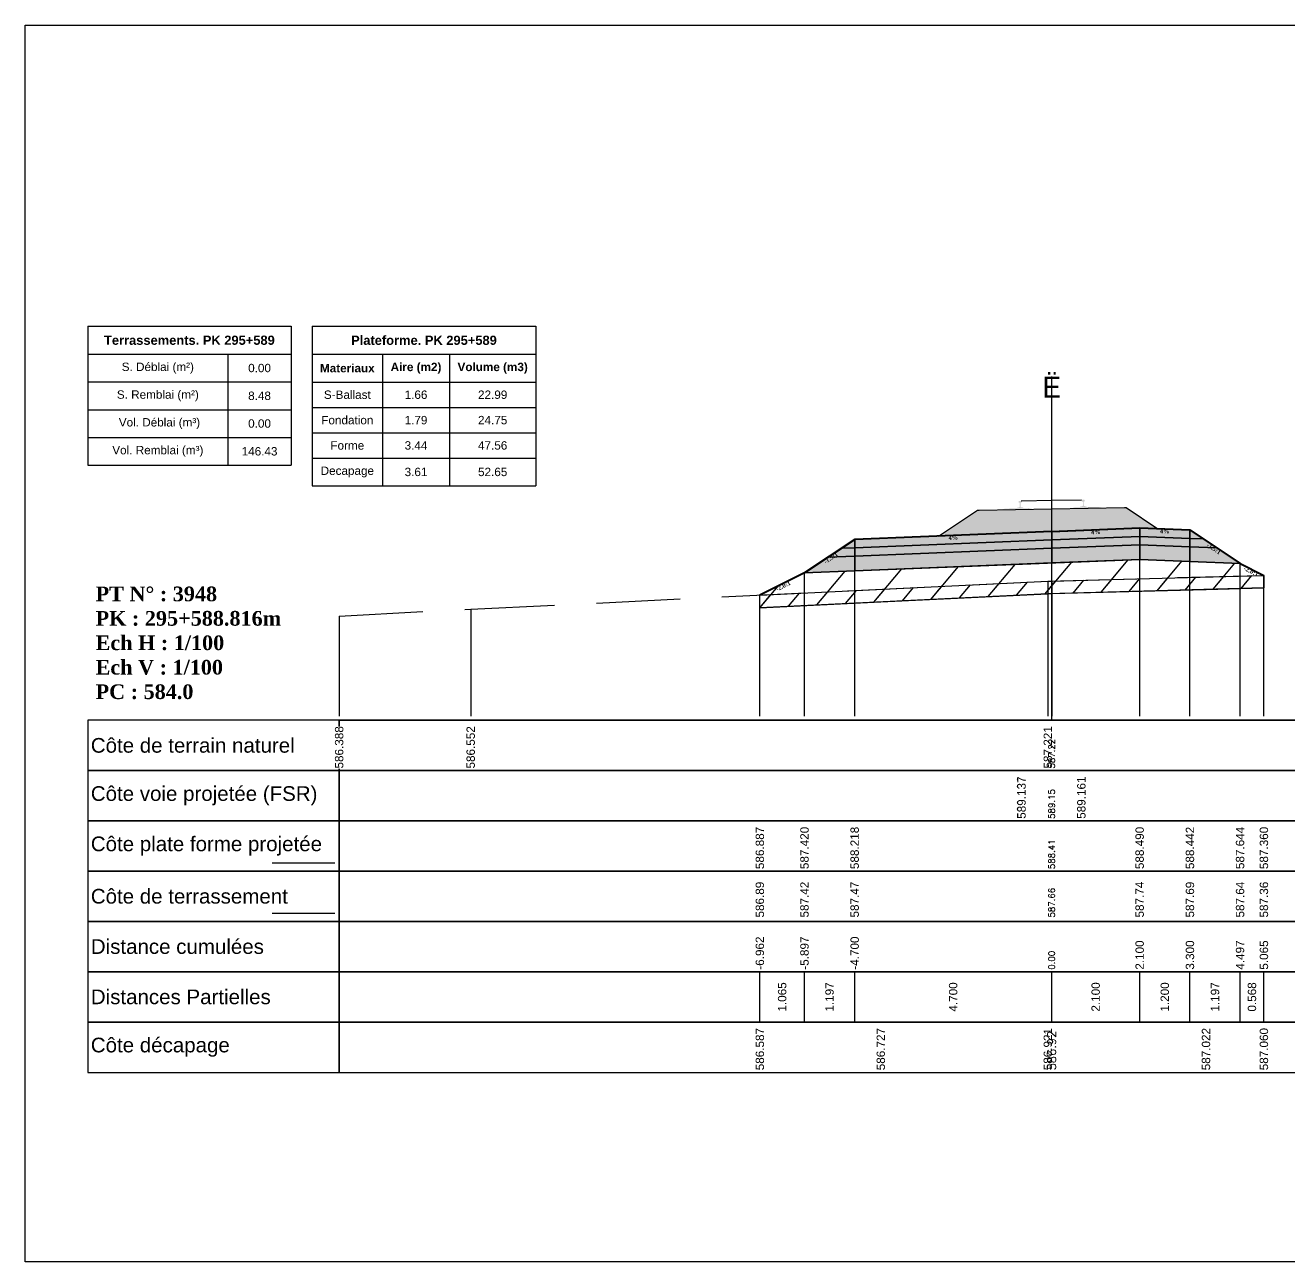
# Model space of a CAD drawing. Header units: millimetres. Extents: x 2762 to 3076, y 916 to 3305.
# Drawn here: x 2873.89 to 2904.04, y 2883.77 to 2913.27 of the extents above; entities that cross this region are included whole.
import ezdxf

# ---------------------------------------------------------------- set-up
doc = ezdxf.new("R2010")
doc.units = ezdxf.units.MM
doc.header["$LTSCALE"] = 2
doc.linetypes.add('CACHE', pattern=[9.525, 6.35, -3.175])
doc.linetypes.add('DASHED', pattern=[0.75, 0.5, -0.25])
for name, color, linetype in [('C-ANNO-TABL', 1, 'Continuous'), ('C-ANNO-TABL-TEXT', 150, 'Continuous'), ('C-ANNO-TABL-TITL', 150, 'Continuous'), ('C-ANNO-TABL-TTBL', 5, 'Continuous'), ('C-ROAD-CORR', 5, 'Continuous'), ('C-ROAD-SCTN', 7, 'Continuous')]:
    doc.layers.add(name, color=color, linetype=linetype)
doc.styles.add('ARIAL', font='arial.ttf')
doc.styles.add('C3D_Etiquette', font='romans.shx')
doc.styles.add('C3D_Profil_Travers', font='romans.shx')
doc.styles.get("Standard").update_dxf_attribs({"font": 'arial.ttf'})

msp = doc.modelspace()

# ---------------------------------------------------------------- hatches: boundary and pattern name
at = {"linetype": 'Continuous', "lineweight": -3}
msp.add_hatch(color=254, dxfattribs=at).paths.add_polyline_path([(2897.169, 2901.528), (2897.166, 2901.713), (2897.28, 2901.736), (2897.628, 2901.742), (2897.628, 2901.748), (2897.554, 2901.746), (2897.554, 2901.756), (2897.555, 2901.757), (2897.556, 2901.758), (2897.558, 2901.759), (2897.578, 2901.76), (2897.581, 2901.761), (2897.584, 2901.762), (2897.612, 2901.773), (2897.614, 2901.774), (2897.615, 2901.776), (2897.616, 2901.777), (2897.617, 2901.781), (2897.618, 2901.789), (2897.619, 2901.798), (2897.62, 2901.808), (2897.62, 2901.832), (2897.619, 2901.848), (2897.618, 2901.854), (2897.617, 2901.86), (2897.616, 2901.865), (2897.616, 2901.866), (2897.615, 2901.87), (2897.614, 2901.871), (2897.613, 2901.873), (2897.612, 2901.874), (2897.61, 2901.875), (2897.595, 2901.88), (2897.592, 2901.882), (2897.592, 2901.883), (2897.591, 2901.884), (2897.591, 2901.887), (2897.591, 2901.905), (2897.591, 2901.909), (2897.592, 2901.912), (2897.594, 2901.914), (2897.596, 2901.915), (2897.599, 2901.917), (2897.6, 2901.917), (2897.604, 2901.918), (2897.608, 2901.919), (2897.611, 2901.919), (2897.615, 2901.919), (2897.62, 2901.92), (2897.623, 2901.92), (2897.626, 2901.92), (2897.63, 2901.92), (2897.633, 2901.92), (2897.637, 2901.92), (2897.642, 2901.92), (2897.645, 2901.919), (2897.649, 2901.919), (2897.653, 2901.918), (2897.654, 2901.918), (2897.656, 2901.917), (2897.659, 2901.915), (2897.661, 2901.913), (2897.662, 2901.91), (2897.663, 2901.906), (2897.663, 2901.888), (2897.663, 2901.886), (2897.662, 2901.884), (2897.662, 2901.883), (2897.659, 2901.881), (2897.644, 2901.876), (2897.643, 2901.875), (2897.641, 2901.873), (2897.64, 2901.872), (2897.64, 2901.87), (2897.639, 2901.867), (2897.638, 2901.865), (2897.638, 2901.86), (2897.637, 2901.854), (2897.637, 2901.848), (2897.636, 2901.832), (2897.637, 2901.808), (2897.638, 2901.798), (2897.639, 2901.789), (2897.641, 2901.782), (2897.642, 2901.778), (2897.642, 2901.776), (2897.644, 2901.775), (2897.646, 2901.774), (2897.674, 2901.764), (2897.677, 2901.763), (2897.681, 2901.762), (2897.701, 2901.761), (2897.702, 2901.761), (2897.703, 2901.76), (2897.704, 2901.759), (2897.704, 2901.749), (2897.63, 2901.748), (2897.63, 2901.742), (2897.834, 2901.746), (2897.966, 2901.717), (2898.8, 2901.732), (2898.931, 2901.765), (2899.135, 2901.769), (2899.135, 2901.774), (2899.061, 2901.773), (2899.061, 2901.782), (2899.062, 2901.784), (2899.063, 2901.784), (2899.064, 2901.785), (2899.084, 2901.787), (2899.088, 2901.787), (2899.091, 2901.789), (2899.119, 2901.799), (2899.121, 2901.801), (2899.122, 2901.802), (2899.123, 2901.803), (2899.124, 2901.808), (2899.125, 2901.815), (2899.126, 2901.824), (2899.127, 2901.834), (2899.126, 2901.858), (2899.125, 2901.874), (2899.125, 2901.88), (2899.124, 2901.886), (2899.123, 2901.891), (2899.123, 2901.893), (2899.122, 2901.896), (2899.121, 2901.898), (2899.12, 2901.899), (2899.118, 2901.9), (2899.117, 2901.901), (2899.102, 2901.907), (2899.099, 2901.908), (2899.098, 2901.909), (2899.098, 2901.911), (2899.098, 2901.913), (2899.097, 2901.931), (2899.098, 2901.936), (2899.099, 2901.938), (2899.101, 2901.94), (2899.103, 2901.942), (2899.106, 2901.943), (2899.107, 2901.944), (2899.11, 2901.944), (2899.114, 2901.945), (2899.118, 2901.945), (2899.122, 2901.946), (2899.127, 2901.946), (2899.13, 2901.946), (2899.133, 2901.946), (2899.136, 2901.946), (2899.14, 2901.946), (2899.144, 2901.946), (2899.149, 2901.946), (2899.152, 2901.946), (2899.156, 2901.945), (2899.16, 2901.944), (2899.161, 2901.944), (2899.163, 2901.943), (2899.165, 2901.941), (2899.168, 2901.939), (2899.169, 2901.937), (2899.169, 2901.932), (2899.17, 2901.914), (2899.17, 2901.912), (2899.169, 2901.91), (2899.169, 2901.909), (2899.166, 2901.908), (2899.151, 2901.902), (2899.149, 2901.901), (2899.148, 2901.9), (2899.147, 2901.898), (2899.146, 2901.897), (2899.146, 2901.893), (2899.145, 2901.891), (2899.144, 2901.887), (2899.144, 2901.881), (2899.143, 2901.874), (2899.143, 2901.858), (2899.143, 2901.835), (2899.145, 2901.824), (2899.146, 2901.815), (2899.147, 2901.808), (2899.148, 2901.804), (2899.149, 2901.802), (2899.15, 2901.801), (2899.153, 2901.8), (2899.181, 2901.79), (2899.184, 2901.789), (2899.187, 2901.789), (2899.207, 2901.787), (2899.209, 2901.787), (2899.21, 2901.786), (2899.211, 2901.785), (2899.211, 2901.775), (2899.137, 2901.774), (2899.137, 2901.769), (2899.485, 2901.775), (2899.6, 2901.756), (2899.604, 2901.571)])
h = msp.add_hatch(dxfattribs=at)
h.set_pattern_fill('GRAVEL', color=252, scale=0.009, style=0)
h.set_pattern_definition([(228.0128, (2895.843941, 2901.309992), (-1.8288, -2.0574), [0.030755, -3.0447435]), (184.96974, (2895.823367, 2901.287132), (2.743199999, 0.228600013), [0.0527764, -5.2248644]), (132.51045, (2895.77079, 2901.28256), (2.286, -2.5146), [0.0372133, -3.684125]), (267.2737, (2895.681635, 2901.22541), (0.2286, 4.572), [0.0480604, -4.7579794]), (292.83365, (2895.679349, 2901.177404), (-1.143, 2.7432), [0.047127, -4.6655827]), (357.2737, (2895.697637, 2901.13397), (-4.572, 0.2286), [0.0480604, -4.7579794]), (37.69424, (2895.7456434, 2901.131684), (-2.9718, -2.286), [0.0635574, -6.2921804]), (72.25533, (2895.795935, 2901.170546), (1.6002, 5.0292), [0.0600048, -5.940473]), (121.42957, (2895.814223, 2901.227696), (-1.8288, 2.9718), [0.048223, -4.774099]), (175.23636, (2895.789077, 2901.268844), (2.5146, -0.2286), [0.055054, -2.697654]), (222.39744, (2895.7342134, 2901.273416), (-2.7432, -2.5146), [0.071197, -7.0485095]), (138.81407, (2895.90795, 2901.223124), (-1.6002, 1.3716), [0.0243004, -2.405751]), (171.46923, (2895.889661, 2901.239126), (2.9718, -0.4572), [0.0462314, -4.5769175]), (225, (2895.84394, 2901.24598), (-3e-17, -0.2286), [0.032329, -0.29096]), (203.1986, (2895.82794, 2901.273416), (1.143, 0.4572), [0.01741, -1.723556]), (291.8014, (2895.811937, 2901.26656), (-0.2286, 0.6858), [0.024621, -1.206428]), (30.9638, (2895.82108, 2901.2437), (0.6858, 0.4572), [0.039989, -1.292967]), (161.565, (2895.85537, 2901.26427), (0.4572, -0.2286), [0.028916, -0.693981]), (16.38954, (2895.67935, 2901.266558), (2.286, 0.6858), [0.040508, -4.0102944]), (70.34618, (2895.718211, 2901.277988), (-0.9144, -2.5146), [0.033984, -3.3643994]), (293.1986, (2895.85537, 2901.309992), (-0.4572, 1.143), [0.034819, -1.7061465]), (343.61046, (2895.869087, 2901.277988), (-2.286, 0.6858), [0.040508, -4.0102944]), (339.44395, (2895.67935, 2901.124826), (-1.143, 0.4572), [0.039063, -1.914096]), (294.77514, (2895.715925, 2901.11111), (-1.143, 2.5146), [0.0327305, -3.2403234]), (66.8014, (2895.857657, 2901.081392), (0.4572, 1.143), [0.034819, -1.7061465]), (17.35402, (2895.871373, 2901.113396), (-2.9718, -0.9144), [0.0383204, -3.793714]), (69.44395, (2895.745643, 2901.081392), (-0.4572, -1.143), [0.0195316, -1.933628]), (101.3099, (2895.84394, 2901.081392), (-0.2286, 0.9144), [0.011656, -1.1539795]), (165.9638, (2895.841655, 2901.09282), (0.6858, -0.2286), [0.047127, -0.895415]), (186.009, (2895.795935, 2901.104252), (2.286, 0.2286), [0.043674, -4.323723]), (303.69, (2895.82108, 2901.223124), (-0.2286, 0.4572), [0.032969, -0.79126]), (353.15723, (2895.839369, 2901.195692), (3.8862, -0.4572), [0.05756, -5.698441]), (60.9454, (2895.89652, 2901.188834), (-0.9144, -1.6002), [0.023536, -2.330045]), (90, (2895.90795, 2901.2094), (-0.2286, 0.2286), [0.013716, -0.214884]), (120.25644, (2895.791363, 2901.11111), (0.9144, -1.6002), [0.031758, -3.1440547]), (48.0128, (2895.775361, 2901.138542), (1.8288, 2.0574), [0.06151, -3.0139886]), (0, (2895.8165, 2901.18426), (0.2286, 0.2286), [0.059436, -0.169164]), (325.30485, (2895.875945, 2901.184262), (2.286, -1.6002), [0.036145, -3.5783385]), (254.0546, (2895.905663, 2901.163688), (-0.2286, -0.9144), [0.033285, -1.6309485]), (207.64598, (2895.896519, 2901.131684), (-4.3434, -2.286), [0.054193, -5.365122]), (175.42608, (2895.848513, 2901.106538), (-2.9718, 0.2286), [0.0573327, -5.675926])])
h.paths.add_polyline_path([(2895.679, 2901.081), (2896.608, 2901.701), (2896.652, 2901.701), (2898.38, 2901.731), (2900.114, 2901.761), (2900.158, 2901.761), (2900.916, 2901.256), (2900.48, 2901.273)])
h = msp.add_hatch(color=11, dxfattribs=at)
h.paths.add_polyline_path([(2901.68, 2901.025), (2901.68, 2901.225), (2901.999, 2901.013)])
h.paths.add_polyline_path([(2900.48, 2901.073), (2900.48, 2901.273), (2901.68, 2901.225), (2901.68, 2901.025)])
h.paths.add_polyline_path([(2898.38, 2900.989), (2898.38, 2901.189), (2900.48, 2901.273), (2900.48, 2901.073)])
h.paths.add_polyline_path([(2893.68, 2900.801), (2893.68, 2901.001), (2898.38, 2901.189), (2898.38, 2900.989)])
h.paths.add_polyline_path([(2893.36, 2900.789), (2893.68, 2901.001), (2893.68, 2900.801)])
h = msp.add_hatch(color=30, dxfattribs=at)
h.paths.add_polyline_path([(2901.68, 2900.825), (2901.68, 2901.025), (2901.999, 2901.013), (2902.318, 2900.8)])
h.paths.add_polyline_path([(2900.48, 2900.873), (2900.48, 2901.073), (2901.68, 2901.025), (2901.68, 2900.825)])
h.paths.add_polyline_path([(2898.38, 2900.789), (2898.38, 2900.989), (2900.48, 2901.073), (2900.48, 2900.873)])
h.paths.add_polyline_path([(2893.68, 2900.601), (2893.68, 2900.801), (2898.38, 2900.989), (2898.38, 2900.789)])
h.paths.add_polyline_path([(2893.041, 2900.576), (2893.36, 2900.789), (2893.68, 2900.801), (2893.68, 2900.601)])
h = msp.add_hatch(color=83, dxfattribs=at)
h.paths.add_polyline_path([(2901.68, 2900.475), (2901.68, 2900.825), (2902.318, 2900.8), (2902.876, 2900.428)])
h.paths.add_polyline_path([(2900.48, 2900.523), (2900.48, 2900.873), (2901.68, 2900.825), (2901.68, 2900.475)])
h.paths.add_polyline_path([(2898.38, 2900.439), (2898.38, 2900.789), (2900.48, 2900.873), (2900.48, 2900.523)])
h.paths.add_polyline_path([(2893.68, 2900.251), (2893.68, 2900.601), (2898.38, 2900.789), (2898.38, 2900.439)])
h.paths.add_polyline_path([(2892.483, 2900.204), (2893.041, 2900.576), (2893.68, 2900.601), (2893.68, 2900.251)])
h = msp.add_hatch(dxfattribs=at)
h.set_pattern_fill('_U', color=3, angle=50, style=0, pattern_type=0)
h.set_pattern_definition([(50, (2891.4176, 2899.3709), (-0.766044, 0.64279), [])])
h.paths.add_polyline_path([(2891.418, 2899.371), (2891.418, 2899.671), (2892.483, 2900.204), (2900.48, 2900.523), (2902.876, 2900.428), (2903.445, 2900.143), (2903.445, 2899.843), (2898.289, 2899.705)])
h = msp.add_hatch(dxfattribs=at)
h.set_pattern_fill('_U', color=150, scale=0.5, angle=50, style=0, pattern_type=0)
h.set_pattern_definition([(50, (2891.41764, 2899.37094), (-0.383022, 0.321394), [])])
h.paths.add_polyline_path([(2891.418, 2899.371), (2891.418, 2899.671), (2898.289, 2900.005), (2903.445, 2900.143), (2903.445, 2899.843), (2898.289, 2899.705)])

# ---------------------------------------------------------------- linework, layer by layer
at = {"color": 7, "linetype": 'Continuous', "lineweight": -3}
for p, q in [((2898.38, 2896.684), (2898.38, 2904.884)), ((2881.379, 2896.684), (2915.381, 2896.684)), ((2891.418, 2889.484), (2891.418, 2890.684)), ((2892.483, 2889.484), (2892.483, 2890.684)), ((2892.483, 2889.484), (2892.483, 2890.684)), ((2893.68, 2889.484), (2893.68, 2890.684)), ((2893.68, 2889.484), (2893.68, 2890.684)), ((2898.38, 2889.484), (2898.38, 2890.684)), ((2898.38, 2889.484), (2898.38, 2890.684)), ((2900.48, 2889.484), (2900.48, 2890.684)), ((2900.48, 2889.484), (2900.48, 2890.684)), ((2901.68, 2889.484), (2901.68, 2890.684)), ((2901.68, 2889.484), (2901.68, 2890.684)), ((2902.876, 2889.484), (2902.876, 2890.684)), ((2902.876, 2889.484), (2902.876, 2890.684)), ((2903.445, 2889.484), (2903.445, 2890.684))]:
    msp.add_line(p, q, dxfattribs=at)
at = {"color": 251, "linetype": 'Continuous', "lineweight": -3}
for p, q in [((2895.679, 2901.081), (2896.608, 2901.701)), ((2896.608, 2901.701), (2896.652, 2901.701)), ((2896.652, 2901.701), (2898.38, 2901.731)), ((2898.38, 2901.731), (2900.114, 2901.761)), ((2900.114, 2901.761), (2900.158, 2901.761)), ((2900.158, 2901.761), (2900.916, 2901.256)), ((2900.48, 2901.273), (2895.679, 2901.081)), ((2898.38, 2901.189), (2900.48, 2901.273)), ((2900.916, 2901.256), (2900.48, 2901.273)), ((2900.48, 2901.073), (2900.48, 2901.273)), ((2900.48, 2901.273), (2901.68, 2901.225)), ((2900.48, 2901.273), (2900.48, 2901.073)), ((2893.36, 2900.789), (2893.68, 2901.001)), ((2893.68, 2901.001), (2898.38, 2901.189)), ((2893.68, 2900.801), (2893.68, 2901.001)), ((2893.68, 2901.001), (2893.68, 2900.801)), ((2898.38, 2900.989), (2893.68, 2900.801)), ((2898.38, 2900.989), (2898.38, 2901.189)), ((2898.38, 2901.189), (2898.38, 2900.989)), ((2900.48, 2901.073), (2898.38, 2900.989)), ((2901.68, 2901.025), (2900.48, 2901.073)), ((2901.68, 2901.025), (2901.68, 2901.225)), ((2901.68, 2901.225), (2901.999, 2901.013)), ((2901.68, 2901.225), (2901.68, 2901.025)), ((2901.999, 2901.013), (2901.68, 2901.025)), ((2893.68, 2900.801), (2893.36, 2900.789))]:
    msp.add_line(p, q, dxfattribs=at)
at = {"color": 53, "linetype": 'Continuous', "lineweight": -3}
for p, q in [((2893.68, 2900.801), (2898.38, 2900.989)), ((2898.38, 2900.989), (2900.48, 2901.073)), ((2898.38, 2900.789), (2898.38, 2900.989)), ((2898.38, 2900.989), (2898.38, 2900.789)), ((2900.48, 2900.873), (2900.48, 2901.073)), ((2900.48, 2901.073), (2901.68, 2901.025)), ((2900.48, 2901.073), (2900.48, 2900.873)), ((2901.68, 2900.825), (2901.68, 2901.025)), ((2901.68, 2901.025), (2901.999, 2901.013)), ((2901.68, 2901.025), (2901.68, 2900.825)), ((2901.999, 2901.013), (2902.318, 2900.8)), ((2893.041, 2900.576), (2893.36, 2900.789)), ((2893.36, 2900.789), (2893.68, 2900.801)), ((2893.68, 2900.601), (2893.68, 2900.801)), ((2893.68, 2900.801), (2893.68, 2900.601)), ((2898.38, 2900.789), (2893.68, 2900.601)), ((2893.68, 2900.601), (2898.38, 2900.789)), ((2900.48, 2900.873), (2898.38, 2900.789)), ((2898.38, 2900.789), (2900.48, 2900.873)), ((2898.38, 2900.439), (2898.38, 2900.789)), ((2898.38, 2900.789), (2898.38, 2900.439)), ((2901.68, 2900.825), (2900.48, 2900.873)), ((2900.48, 2900.523), (2900.48, 2900.873)), ((2900.48, 2900.873), (2901.68, 2900.825)), ((2900.48, 2900.873), (2900.48, 2900.523)), ((2902.318, 2900.8), (2901.68, 2900.825)), ((2901.68, 2900.475), (2901.68, 2900.825)), ((2901.68, 2900.825), (2902.318, 2900.8)), ((2901.68, 2900.825), (2901.68, 2900.475)), ((2902.318, 2900.8), (2902.876, 2900.428)), ((2892.483, 2900.204), (2893.041, 2900.576)), ((2893.68, 2900.601), (2893.041, 2900.576)), ((2893.041, 2900.576), (2893.68, 2900.601)), ((2893.68, 2900.251), (2893.68, 2900.601)), ((2893.68, 2900.601), (2893.68, 2900.251)), ((2898.38, 2900.439), (2893.68, 2900.251)), ((2900.48, 2900.523), (2898.38, 2900.439)), ((2901.68, 2900.475), (2900.48, 2900.523)), ((2902.876, 2900.428), (2901.68, 2900.475)), ((2893.68, 2900.251), (2892.483, 2900.204))]:
    msp.add_line(p, q, dxfattribs=at)
at = {"color": 253, "linetype": 'Continuous', "lineweight": -3}
for p, q in [((2892.483, 2900.204), (2900.48, 2900.523)), ((2900.48, 2900.523), (2902.876, 2900.428)), ((2902.876, 2900.428), (2903.445, 2900.143)), ((2891.418, 2899.671), (2892.483, 2900.204)), ((2898.289, 2900.005), (2903.445, 2900.143)), ((2903.445, 2900.143), (2903.445, 2899.843)), ((2903.445, 2900.143), (2903.445, 2899.843)), ((2891.418, 2899.671), (2898.289, 2900.005)), ((2903.445, 2899.843), (2898.289, 2899.705)), ((2903.445, 2899.843), (2898.289, 2899.705)), ((2898.289, 2899.705), (2891.418, 2899.371)), ((2898.289, 2899.705), (2891.418, 2899.371)), ((2891.418, 2899.371), (2891.418, 2899.671)), ((2891.418, 2899.371), (2891.418, 2899.671))]:
    msp.add_line(p, q, dxfattribs=at)
at = {"color": 105, "linetype": 'DASHED', "lineweight": -3, "ltscale": 2}
for p, q in [((2898.38, 2900.007), (2915.38, 2900.465)), ((2884.519, 2899.336), (2898.289, 2900.005)), ((2898.289, 2900.005), (2898.38, 2900.007)), ((2881.38, 2899.172), (2884.519, 2899.336))]:
    msp.add_line(p, q, dxfattribs=at)
at = {"color": 8, "linetype": 'CACHE', "lineweight": -3}
for p, q in [((2898.38, 2896.784), (2898.38, 2900.439)), ((2898.38, 2896.784), (2898.38, 2900.439)), ((2900.48, 2896.784), (2900.48, 2900.523)), ((2901.68, 2896.784), (2901.68, 2900.475)), ((2902.876, 2896.784), (2902.876, 2900.428)), ((2892.483, 2896.784), (2892.483, 2900.204)), ((2893.68, 2896.784), (2893.68, 2900.251)), ((2903.445, 2896.784), (2903.445, 2900.143)), ((2891.418, 2896.784), (2891.418, 2899.671))]:
    msp.add_line(p, q, dxfattribs=at)
at = {"color": 98, "linetype": 'CACHE', "lineweight": -3}
for p, q in [((2898.289, 2900.005), (2898.289, 2896.784)), ((2898.38, 2900.007), (2898.38, 2896.784)), ((2881.38, 2899.172), (2881.38, 2896.784)), ((2884.519, 2899.336), (2884.519, 2896.784))]:
    msp.add_line(p, q, dxfattribs=at)
at = {"color": 6, "linetype": 'Continuous', "lineweight": -3}
for p, q in [((2898.38, 2899.707), (2902.063, 2899.806)), ((2902.063, 2899.806), (2903.445, 2899.843)), ((2891.418, 2899.371), (2894.304, 2899.511)), ((2894.304, 2899.511), (2898.289, 2899.705)), ((2898.289, 2899.705), (2898.38, 2899.707))]:
    msp.add_line(p, q, dxfattribs=at)
at = {"color": 154, "linetype": 'Continuous', "lineweight": -3}
msp.add_line((2879.779, 2893.284), (2881.279, 2893.284), dxfattribs=at)
at = {"color": 1, "linetype": 'Continuous', "lineweight": -3}
msp.add_line((2879.779, 2892.084), (2881.279, 2892.084), dxfattribs=at)
at = {"color": 7, "linetype": 'Continuous', "lineweight": -3}
for points in [[(2881.379, 2895.484), (2881.379, 2896.684), (2875.379, 2896.684), (2875.379, 2895.484)], [(2881.379, 2895.484), (2915.381, 2895.484), (2915.381, 2896.684), (2881.379, 2896.684)], [(2881.379, 2894.284), (2881.379, 2895.484), (2875.379, 2895.484), (2875.379, 2894.284)], [(2881.379, 2894.284), (2915.381, 2894.284), (2915.381, 2895.484), (2881.379, 2895.484)], [(2881.379, 2893.084), (2881.379, 2894.284), (2875.379, 2894.284), (2875.379, 2893.084)], [(2881.379, 2893.084), (2915.381, 2893.084), (2915.381, 2894.284), (2881.379, 2894.284)], [(2881.379, 2891.884), (2881.379, 2893.084), (2875.379, 2893.084), (2875.379, 2891.884)], [(2881.379, 2891.884), (2915.381, 2891.884), (2915.381, 2893.084), (2881.379, 2893.084)], [(2881.379, 2890.684), (2881.379, 2891.884), (2875.379, 2891.884), (2875.379, 2890.684)], [(2881.379, 2890.684), (2915.381, 2890.684), (2915.381, 2891.884), (2881.379, 2891.884)], [(2881.379, 2889.484), (2881.379, 2890.684), (2875.379, 2890.684), (2875.379, 2889.484)], [(2881.379, 2889.484), (2915.381, 2889.484), (2915.381, 2890.684), (2881.379, 2890.684)], [(2881.379, 2888.284), (2881.379, 2889.484), (2875.379, 2889.484), (2875.379, 2888.284)], [(2881.379, 2888.284), (2915.381, 2888.284), (2915.381, 2889.484), (2881.379, 2889.484)]]:
    msp.add_3dface(points, dxfattribs=at)
at = {"layer": 'C-ANNO-TABL', "color": 7, "linetype": 'Continuous', "lineweight": -3}
for p, q in [((2875.379, 2905.419), (2878.726, 2905.419)), ((2878.726, 2905.419), (2880.233, 2905.419)), ((2878.726, 2905.419), (2878.726, 2904.757)), ((2880.733, 2905.416), (2882.415, 2905.416)), ((2882.415, 2905.416), (2884.011, 2905.416)), ((2882.415, 2905.416), (2882.415, 2904.754)), ((2884.011, 2905.416), (2886.074, 2905.416)), ((2884.011, 2905.416), (2884.011, 2904.754)), ((2875.379, 2904.757), (2878.726, 2904.757)), ((2878.726, 2904.757), (2880.233, 2904.757)), ((2878.726, 2904.757), (2878.726, 2904.095)), ((2880.733, 2904.754), (2882.415, 2904.754)), ((2882.415, 2904.754), (2884.011, 2904.754)), ((2882.415, 2904.754), (2882.415, 2904.147)), ((2884.011, 2904.754), (2886.074, 2904.754)), ((2884.011, 2904.754), (2884.011, 2904.147)), ((2875.379, 2904.095), (2878.726, 2904.095)), ((2878.726, 2904.095), (2880.233, 2904.095)), ((2878.726, 2904.095), (2878.726, 2903.432)), ((2880.733, 2904.147), (2882.415, 2904.147)), ((2882.415, 2904.147), (2884.011, 2904.147)), ((2882.415, 2904.147), (2882.415, 2903.543)), ((2884.011, 2904.147), (2886.074, 2904.147)), ((2884.011, 2904.147), (2884.011, 2903.543)), ((2875.379, 2903.432), (2878.726, 2903.432)), ((2878.726, 2903.432), (2880.233, 2903.432)), ((2878.726, 2903.432), (2878.726, 2902.77)), ((2880.733, 2903.543), (2882.415, 2903.543)), ((2882.415, 2903.543), (2884.011, 2903.543)), ((2882.415, 2903.543), (2882.415, 2902.939)), ((2884.011, 2903.543), (2886.074, 2903.543)), ((2884.011, 2903.543), (2884.011, 2902.939)), ((2880.733, 2902.939), (2882.415, 2902.939)), ((2882.415, 2902.939), (2884.011, 2902.939)), ((2882.415, 2902.939), (2882.415, 2902.28)), ((2884.011, 2902.939), (2886.074, 2902.939)), ((2884.011, 2902.939), (2884.011, 2902.28))]:
    msp.add_line(p, q, dxfattribs=at)
at = {"layer": 'C-ANNO-TABL-TTBL', "color": 7, "linetype": 'Continuous', "lineweight": -3}
for p, q in [((2875.379, 2906.084), (2880.233, 2906.084)), ((2875.379, 2906.084), (2875.379, 2905.419)), ((2880.233, 2906.084), (2880.233, 2905.419)), ((2880.733, 2906.084), (2886.074, 2906.084)), ((2880.733, 2906.084), (2880.733, 2905.416)), ((2886.074, 2906.084), (2886.074, 2905.416)), ((2875.379, 2905.419), (2875.379, 2904.757)), ((2880.233, 2905.419), (2880.233, 2904.757)), ((2880.733, 2905.416), (2880.733, 2904.754)), ((2886.074, 2905.416), (2886.074, 2904.754)), ((2875.379, 2904.757), (2875.379, 2904.095)), ((2880.233, 2904.757), (2880.233, 2904.095)), ((2880.733, 2904.754), (2880.733, 2904.147)), ((2886.074, 2904.754), (2886.074, 2904.147)), ((2875.379, 2904.095), (2875.379, 2903.432)), ((2880.233, 2904.095), (2880.233, 2903.432)), ((2880.733, 2904.147), (2880.733, 2903.543)), ((2886.074, 2904.147), (2886.074, 2903.543)), ((2875.379, 2903.432), (2875.379, 2902.77)), ((2880.233, 2903.432), (2880.233, 2902.77)), ((2880.733, 2903.543), (2880.733, 2902.939)), ((2886.074, 2903.543), (2886.074, 2902.939)), ((2875.379, 2902.77), (2878.726, 2902.77)), ((2878.726, 2902.77), (2880.233, 2902.77)), ((2880.733, 2902.939), (2880.733, 2902.28)), ((2886.074, 2902.939), (2886.074, 2902.28)), ((2880.733, 2902.28), (2882.415, 2902.28)), ((2882.415, 2902.28), (2884.011, 2902.28)), ((2884.011, 2902.28), (2886.074, 2902.28))]:
    msp.add_line(p, q, dxfattribs=at)
at = {"layer": 'C-ROAD-CORR', "color": 1, "linetype": 'Continuous', "lineweight": 40}
for p, q in [((2898.38, 2901.189), (2900.48, 2901.273)), ((2900.48, 2901.273), (2901.68, 2901.225)), ((2893.68, 2901.001), (2892.483, 2900.204)), ((2898.38, 2901.189), (2893.68, 2901.001)), ((2901.68, 2901.225), (2902.876, 2900.428)), ((2902.876, 2900.428), (2903.445, 2900.143)), ((2892.483, 2900.204), (2891.418, 2899.671))]:
    msp.add_line(p, q, dxfattribs=at)
at = {"layer": 'C-ROAD-CORR', "color": 102, "linetype": 'Continuous', "lineweight": -3, "ltscale": 0.5}
for p, q in [((2898.38, 2900.439), (2893.68, 2900.251)), ((2898.38, 2900.439), (2900.48, 2900.523)), ((2900.48, 2900.523), (2901.68, 2900.475)), ((2901.68, 2900.475), (2902.876, 2900.428)), ((2893.68, 2900.251), (2892.483, 2900.204))]:
    msp.add_line(p, q, dxfattribs=at)
at = {"layer": 'C-ROAD-SCTN', "color": 154, "linetype": 'Continuous', "lineweight": -3}
for p, q in [((2897.652, 2901.92), (2897.662, 2901.92)), ((2897.662, 2901.92), (2898.38, 2901.933)), ((2898.38, 2901.933), (2899.089, 2901.945)), ((2898.38, 2901.189), (2900.48, 2901.273)), ((2900.48, 2901.273), (2901.68, 2901.225)), ((2892.483, 2900.204), (2893.68, 2901.001)), ((2893.68, 2901.001), (2898.38, 2901.189)), ((2901.68, 2901.225), (2902.876, 2900.428)), ((2902.876, 2900.428), (2903.445, 2900.143)), ((2891.418, 2899.671), (2892.483, 2900.204))]:
    msp.add_line(p, q, dxfattribs=at)
at = {"layer": 'C-ROAD-SCTN', "color": 140, "linetype": 'Continuous', "lineweight": -3}
for p, q in [((2895.679, 2901.081), (2896.608, 2901.701)), ((2896.608, 2901.701), (2896.652, 2901.701)), ((2896.652, 2901.701), (2898.38, 2901.731)), ((2898.38, 2901.731), (2900.114, 2901.761)), ((2900.114, 2901.761), (2900.158, 2901.761)), ((2900.158, 2901.761), (2900.916, 2901.256))]:
    msp.add_line(p, q, dxfattribs=at)
at = {"layer": 'C-ROAD-SCTN', "color": 1, "linetype": 'Continuous', "lineweight": -3}
for p, q in [((2893.68, 2900.251), (2898.38, 2900.439)), ((2898.38, 2900.439), (2900.48, 2900.523)), ((2900.48, 2900.523), (2901.68, 2900.475)), ((2901.68, 2900.475), (2902.876, 2900.428)), ((2902.876, 2900.428), (2903.445, 2900.143)), ((2891.418, 2899.671), (2892.483, 2900.204)), ((2892.483, 2900.204), (2893.68, 2900.251))]:
    msp.add_line(p, q, dxfattribs=at)

# ---------------------------------------------------------------- texts
at = {"color": 7, "linetype": 'Continuous', "lineweight": -3}
for s, insert, char_height, attachment_point, style in [('{\\fWingdings|b0|i0|c2|p0;Ë}', (2898.38, 2904.384), 0.5, 8, 'C3D_Profil_Travers'), ('{\\fTimes New Roman|b1|i0|c0|p18;PT N° : 3948\\PPK : 295+588.816m\\PEch H : 1/100\\PEch V : 1/100\\PPC : 584.0}', (2875.568, 2897.184), 0.35, 7, 'C3D_Profil_Travers'), ('{\\fArial|b0|i0|c0|p34;Côte de terrain naturel}', (2875.454, 2896.084), 0.35, 4, 'C3D_Etiquette'), ('{\\fArial|b0|i0|c0|p34;Côte plate forme projetée}', (2875.454, 2893.684), 0.35, 4, 'C3D_Etiquette'), ('{\\fArial|b0|i0|c0|p34;Côte de terrassement}', (2875.454, 2892.484), 0.35, 4, 'C3D_Etiquette'), ('{\\fArial|b0|i0|c0|p34;Distance cumulées}', (2875.454, 2891.284), 0.35, 4, 'C3D_Etiquette'), ('{\\fArial|b0|i0|c0|p34;Distances Partielles}', (2875.454, 2890.084), 0.35, 4, 'C3D_Etiquette'), ('{\\fArial|b0|i0|c0|p34;Côte décapage}', (2875.454, 2888.884), 0.35, 4, 'C3D_Etiquette')]:
    msp.add_mtext(s, dxfattribs=dict(at, insert=insert, char_height=char_height, attachment_point=attachment_point, style=style))
at = {"color": 7, "linetype": 'Continuous', "lineweight": -3, "char_height": 0.1, "attachment_point": 2, "style": 'C3D_Etiquette'}
for s, insert, width, rotation in [('{\\fTimes New Roman|b1|i0|c0|p18;4%}', (2896.03, 2901.091), 0.42071, 2.2906), ('{\\fTimes New Roman|b1|i0|c0|p18;4%}', (2899.43, 2901.227), 0.37094, 2.2906), ('{\\fTimes New Roman|b1|i0|c0|p18;4%}', (2901.079, 2901.245), 0.42071, 357.7094), ('{\\fTimes New Roman|b1|i0|c0|p18;-1.5:1}', (2893.083, 2900.599), 0.34598, 33.6901), ('{\\fTimes New Roman|b1|i0|c0|p18;-1.5:1}', (2902.276, 2900.823), 0.34598, 326.3099), ('{\\fTimes New Roman|b1|i0|c0|p18;-2.0:1}', (2903.159, 2900.282), 0.34598, 333.4349), ('{\\fTimes New Roman|b1|i0|c0|p18;-2.0:1}', (2891.952, 2899.934), 0.34598, 26.5651)]:
    msp.add_mtext(s, dxfattribs=dict(at, insert=insert, width=width, rotation=rotation))
at = {"color": 7, "linetype": 'Continuous', "lineweight": -3, "insert": (2875.454, 2894.884), "char_height": 0.35, "attachment_point": 4}
msp.add_mtext('{\\fArial|b0|i0|c0|p34;Côte voie projetée (FSR)}', dxfattribs=at)
at = {"color": 7, "linetype": 'Continuous', "lineweight": -3, "rotation": 90, "style": 'C3D_Profil_Travers'}
for s, insert, char_height, attachment_point in [('589.15', (2898.38, 2894.334), 0.15, 4), ('588.41', (2898.38, 2893.134), 0.15, 4), ('{\\fArial|b0|i0|c0|p34;586.89}', (2891.418, 2891.979), 0.2, 4), ('{\\fArial|b0|i0|c0|p34;587.42}', (2892.483, 2891.979), 0.2, 4), ('{\\fArial|b0|i0|c0|p34;587.47}', (2893.68, 2891.979), 0.2, 4), ('{\\fArial|b0|i0|c0|p34;587.74}', (2900.48, 2891.979), 0.2, 4), ('{\\fArial|b0|i0|c0|p34;587.69}', (2901.68, 2891.979), 0.2, 4), ('{\\fArial|b0|i0|c0|p34;587.64}', (2902.876, 2891.979), 0.2, 4), ('{\\fArial|b0|i0|c0|p34;587.36}', (2903.445, 2891.979), 0.2, 4), ('587.66', (2898.38, 2891.979), 0.15, 4), ('0.00', (2898.38, 2890.734), 0.15, 4), ('{\\fArial|b0|i0|c0|p34;1.065}', (2891.95, 2890.084), 0.2, 5), ('{\\fArial|b0|i0|c0|p34;1.197}', (2893.081, 2890.084), 0.2, 5), ('{\\fArial|b0|i0|c0|p34;4.700}', (2896.03, 2890.084), 0.2, 5), ('{\\fArial|b0|i0|c0|p34;2.100}', (2899.43, 2890.084), 0.2, 5), ('{\\fArial|b0|i0|c0|p34;1.200}', (2901.08, 2890.084), 0.2, 5), ('{\\fArial|b0|i0|c0|p34;1.197}', (2902.278, 2890.084), 0.2, 5), ('{\\fArial|b0|i0|c0|p34;0.568}', (2903.16, 2890.084), 0.2, 5)]:
    msp.add_mtext(s, dxfattribs=dict(at, insert=insert, char_height=char_height, attachment_point=attachment_point))
at = {"layer": 'C-ANNO-TABL-TEXT', "color": 7, "linetype": 'Continuous', "lineweight": -3, "char_height": 0.2, "attachment_point": 5, "style": 'ARIAL'}
for s, insert in [('{\\fArial|b0|i0|c0|p34;\\C7;0.00}', (2879.48, 2905.088)), ('{\\fArial|b0|i0|c0|p34;\\C7;8.48}', (2879.48, 2904.426)), ('{\\fArial|b0|i0|c0|p34;\\C7;S-Ballast}', (2881.574, 2904.451)), ('{\\fArial|b0|i0|c0|p34;\\C7;1.66}', (2883.213, 2904.451)), ('{\\C18;\\c0;22.99}', (2885.042, 2904.451)), ('{\\fArial|b0|i0|c0|p34;\\C7;0.00}', (2879.48, 2903.764)), ('{\\fArial|b0|i0|c0|p34;\\C7;Fondation}', (2881.574, 2903.845)), ('{\\fArial|b0|i0|c0|p34;\\C7;1.79}', (2883.213, 2903.845)), ('{\\C18;\\c0;24.75}', (2885.042, 2903.845)), ('{\\fArial|b0|i0|c0|p34;\\C7;146.43}', (2879.48, 2903.101)), ('{\\fArial|b0|i0|c0|p34;\\C7;Forme}', (2881.574, 2903.241)), ('{\\fArial|b0|i0|c0|p34;\\C7;3.44}', (2883.213, 2903.241)), ('{\\C18;\\c0;47.56}', (2885.042, 2903.241)), ('{\\fArial|b0|i0|c0|p34;\\C7;Decapage}', (2881.574, 2902.609)), ('{\\fArial|b0|i0|c0|p34;\\C7;3.61}', (2883.213, 2902.609)), ('{\\C18;\\c0;52.65}', (2885.042, 2902.609))]:
    msp.add_mtext(s, dxfattribs=dict(at, insert=insert))
at = {"layer": 'C-ANNO-TABL-TITL', "color": 7, "linetype": 'Continuous', "lineweight": -3, "attachment_point": 5, "style": 'ARIAL'}
for s, insert, char_height in [('{\\fArial|b1|i0|c0|p34;\\C7;Terrassements. PK 295+589}', (2877.806, 2905.751), 0.22), ('{\\fArial|b1|i0|c0|p34;\\C18;\\c0;Plateforme. PK 295+589}', (2883.403, 2905.75), 0.22), ('{\\fArial|b0|i0|c0|p34;\\C7;S. Déblai (m²) }', (2877.053, 2905.088), 0.2), ('{\\fArial|b1|i0|c0|p34;\\C7;Materiaux   }', (2881.574, 2905.085), 0.2), ('{\\fArial|b1|i0|c0|p34;\\C7;Aire (m2)}', (2883.213, 2905.085), 0.2), ('{\\fArial|b1|i0|c0|p34;\\C7;Volume (m3)}', (2885.042, 2905.085), 0.2), ('{\\fArial|b0|i0|c0|p34;\\C7;S. Remblai (m²) }', (2877.053, 2904.426), 0.2), ('{\\fArial|b0|i0|c0|p34;\\C7; Vol. Déblai (m³) }', (2877.053, 2903.764), 0.2), ('{\\fArial|b0|i0|c0|p34;\\C7;Vol. Remblai (m³)}', (2877.053, 2903.101), 0.2)]:
    msp.add_mtext(s, dxfattribs=dict(at, insert=insert, char_height=char_height))

# ---------------------------------------------------------------- next in the draw order: texts
at = {"color": 7, "linetype": 'Continuous', "lineweight": -3, "char_height": 0.2, "attachment_point": 4, "rotation": 90, "style": 'C3D_Profil_Travers', "bg_fill": 3, "box_fill_scale": 1.000375, "bg_fill_color": 256, "bg_fill_true_color": 13158600, "bg_fill_transparency": 0}
for s, insert, width in [('{\\fArial|b0|i0|c0|p34;586.388}', (2881.38, 2895.534), 0.99595), ('{\\fArial|b0|i0|c0|p34;586.552}', (2884.519, 2895.534), 0.99347), ('{\\fArial|b0|i0|c0|p34;587.221}', (2898.289, 2895.534), 0.95654), ('{\\fArial|b0|i0|c0|p34;589.136}', (2897.652, 2894.334), 0.99539), ('{\\fArial|b0|i0|c0|p34;589.161}', (2899.089, 2894.334), 0.95654), ('{\\fArial|b0|i0|c0|p34;586.887}', (2891.418, 2893.134), 0.99553), ('{\\fArial|b0|i0|c0|p34;587.420}', (2892.483, 2893.134), 0.99484), ('{\\fArial|b0|i0|c0|p34;588.218}', (2893.68, 2893.134), 0.99595), ('{\\fArial|b0|i0|c0|p34;588.490}', (2900.48, 2893.134), 0.99484), ('{\\fArial|b0|i0|c0|p34;588.442}', (2901.68, 2893.134), 0.99347), ('{\\fArial|b0|i0|c0|p34;587.644}', (2902.876, 2893.134), 0.99471), ('{\\fArial|b0|i0|c0|p34;587.360}', (2903.445, 2893.134), 0.99484), ('{\\fArial|b0|i0|c0|p34;\\C256;-6.962}', (2891.418, 2890.734), 0.77631), ('{\\fArial|b0|i0|c0|p34;\\C256;-5.897}', (2892.483, 2890.734), 0.77838), ('{\\fArial|b0|i0|c0|p34;\\C256;-4.700}', (2893.68, 2890.734), 0.77769), ('{\\fArial|b0|i0|c0|p34;\\C256;2.100}', (2900.48, 2890.734), 0.6844), ('{\\fArial|b0|i0|c0|p34;\\C256;3.300}', (2901.68, 2890.734), 0.68082), ('{\\fArial|b0|i0|c0|p34;\\C256;4.497}', (2902.876, 2890.734), 0.68978), ('{\\fArial|b0|i0|c0|p34;\\C256;5.065}', (2903.445, 2890.734), 0.68316), ('{\\fArial|b0|i0|c0|p34;586.587}', (2891.418, 2888.334), 0.99553), ('{\\fArial|b0|i0|c0|p34;586.727}', (2894.304, 2888.334), 0.99553), ('{\\fArial|b0|i0|c0|p34;586.921}', (2898.289, 2888.334), 0.95654), ('{\\fArial|b0|i0|c0|p34;587.022}', (2902.063, 2888.334), 0.99347), ('{\\fArial|b0|i0|c0|p34;587.060}', (2903.445, 2888.334), 0.99484)]:
    msp.add_mtext(s, dxfattribs=dict(at, insert=insert, width=width))

# ---------------------------------------------------------------- next in the draw order: texts
at = {"color": 7, "linetype": 'Continuous', "lineweight": -3, "attachment_point": 4, "rotation": 90, "style": 'C3D_Profil_Travers'}
for s, insert, char_height in [('587.22', (2898.38, 2895.534), 0.15), ('586.92', (2898.38, 2888.334), 0.2)]:
    msp.add_mtext(s, dxfattribs=dict(at, insert=insert, char_height=char_height))
at = {"color": 7, "linetype": 'Continuous', "lineweight": -3, "insert": (2897.662, 2894.334), "char_height": 0.2, "width": 0.99553, "attachment_point": 4, "rotation": 90, "style": 'C3D_Profil_Travers', "bg_fill": 3, "box_fill_scale": 1.000375, "bg_fill_color": 256, "bg_fill_true_color": 13158600, "bg_fill_transparency": 0}
msp.add_mtext('{\\fArial|b0|i0|c0|p34;589.137}', dxfattribs=at)

# ---------------------------------------------------------------- next in the draw order: linework, layer by layer
msp.add_lwpolyline([(2873.89, 2913.267), (2922.89, 2913.267), (2922.89, 2883.767), (2873.89, 2883.767)], close=True)

doc.saveas('drawing.dxf')
